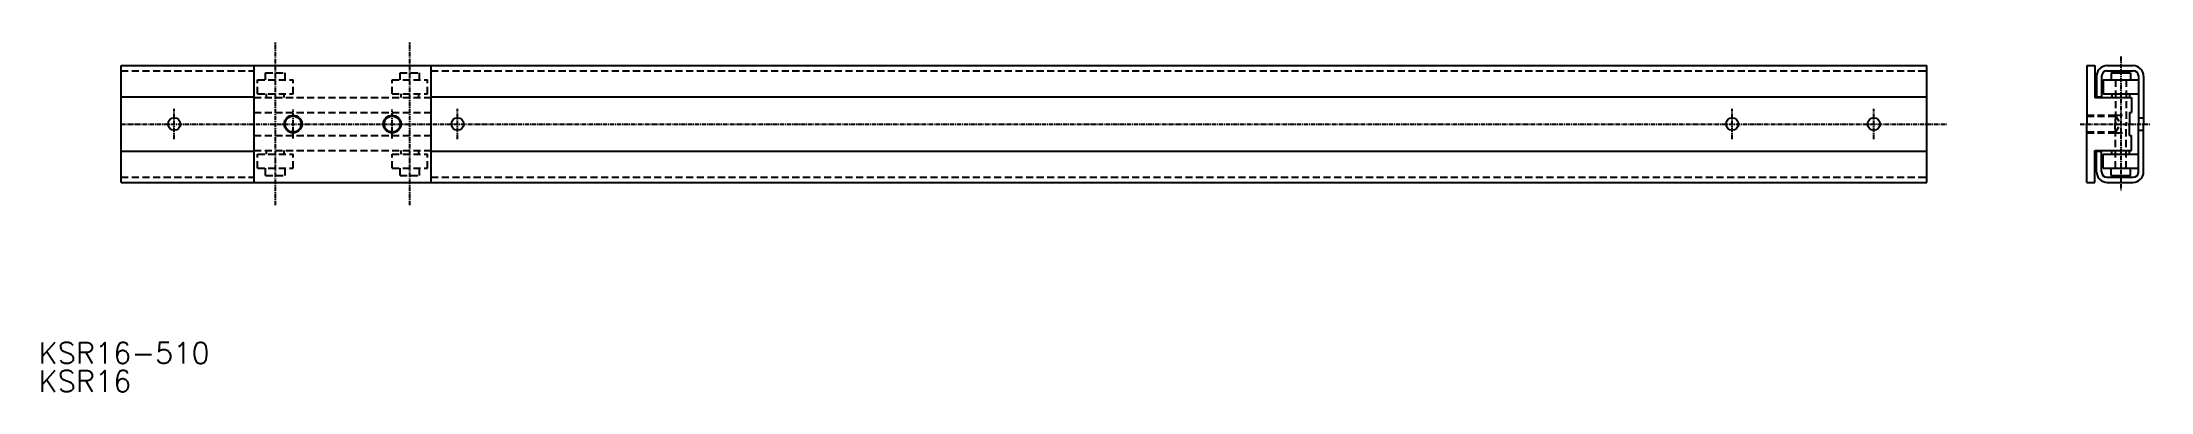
# Model space of a CAD drawing. Extents: x -294 to 302, y 120 to 219.
import ezdxf

# ---------------------------------------------------------------- set-up
doc = ezdxf.new("R2010")
doc.units = 0
doc.linetypes.add('CENTER', pattern=[2, 1.25, -0.25, 0.25, -0.25])
doc.linetypes.add('DASHED', pattern=[3, 2, -1])
doc.layers.get('0').update_dxf_attribs({"linetype": 'CONTINUOUS'})
doc.layers.add('CENTER', color=1, linetype='CENTER')
doc.styles.get("Standard").update_dxf_attribs({"font": 'txt.shx', "bigfont": 'extfont.shx'})

msp = doc.modelspace()

# ---------------------------------------------------------------- linework, layer by layer
at = {"color": 7, "linetype": 'CONTINUOUS'}
for p, q in [((-271.44, 179.51), (-271.44, 212.51)), ((-271.44, 212.51), (238.56, 212.51)), ((-233.89, 179.51), (-233.89, 212.51)), ((-183.89, 179.51), (-183.89, 212.51)), ((238.56, 179.51), (238.56, 212.51)), ((283.75, 212.51), (283.75, 196.01)), ((283.75, 212.51), (285.95, 212.51)), ((285.95, 212.51), (285.95, 203.51)), ((286.45, 209.51), (286.45, 203.71)), ((287.9, 209.56), (287.9, 203.71)), ((288.3, 208.51), (298.3, 208.51)), ((288.3, 208.51), (288.3, 204.51)), ((289.4, 211.06), (296.81, 211.06)), ((289.45, 212.51), (296.75, 212.51)), ((290.55, 210.51), (296.05, 210.51)), ((290.55, 210.51), (290.55, 208.51)), ((296.05, 210.51), (296.05, 208.51)), ((298.3, 209.71), (298.3, 196.01)), ((299.75, 209.51), (299.75, 196.01)), ((-271.44, 203.71), (-233.89, 203.71)), ((-183.89, 203.71), (238.56, 203.71)), ((285.95, 203.51), (296.3, 203.51)), ((286.45, 203.71), (287.9, 203.71)), ((286.45, 203.51), (287.9, 203.51)), ((288.3, 204.51), (298.3, 204.51)), ((290.8, 204.51), (290.8, 203.51)), ((295.8, 204.51), (295.8, 203.51)), ((296.3, 203.51), (296.3, 199.26)), ((295.8, 199.26), (295.8, 196.01)), ((295.8, 199.26), (296.3, 199.26)), ((283.75, 179.51), (283.75, 196.01)), ((295.8, 192.76), (295.8, 196.01)), ((295.8, 192.76), (296.3, 192.76)), ((296.3, 188.51), (296.3, 192.76)), ((298.3, 182.31), (298.3, 196.01)), ((298.3, 182.31), (298.3, 196.01)), ((299.75, 182.51), (299.75, 196.01)), ((-271.44, 188.31), (-233.89, 188.31)), ((-183.89, 188.31), (238.56, 188.31)), ((285.95, 188.51), (296.3, 188.51)), ((285.95, 179.51), (285.95, 188.51)), ((286.45, 188.51), (287.9, 188.51)), ((286.45, 182.51), (286.45, 188.31)), ((286.45, 188.31), (287.9, 188.31)), ((287.9, 182.46), (287.9, 188.31)), ((288.3, 187.51), (298.3, 187.51)), ((288.3, 183.51), (288.3, 187.51)), ((290.8, 187.51), (290.8, 188.51)), ((295.8, 187.51), (295.8, 188.51)), ((-271.44, 179.51), (238.56, 179.51)), ((283.75, 179.51), (285.95, 179.51)), ((288.3, 183.51), (298.3, 183.51)), ((289.4, 180.96), (296.81, 180.96)), ((289.45, 179.51), (296.75, 179.51)), ((290.55, 181.51), (290.55, 183.51)), ((290.55, 181.51), (296.05, 181.51)), ((296.05, 181.51), (296.05, 183.51))]:
    msp.add_line(p, q, dxfattribs=at)
at = {"color": 3, "linetype": 'DASHED'}
for p, q in [((-271.44, 211.06), (-233.89, 211.06)), ((-232.89, 208.51), (-222.89, 208.51)), ((-232.89, 204.51), (-232.89, 208.51)), ((-230.64, 210.51), (-225.14, 210.51)), ((-230.64, 208.51), (-230.64, 210.51)), ((-225.14, 208.51), (-225.14, 210.51)), ((-222.89, 204.51), (-222.89, 208.51)), ((-194.89, 208.51), (-184.89, 208.51)), ((-194.89, 204.51), (-194.89, 208.51)), ((-192.64, 210.51), (-187.14, 210.51)), ((-192.64, 208.51), (-192.64, 210.51)), ((-187.14, 208.51), (-187.14, 210.51)), ((-184.89, 204.51), (-184.89, 208.51)), ((-183.89, 211.06), (238.56, 211.06)), ((291.8, 208.51), (291.8, 196.01)), ((294.8, 208.51), (294.8, 196.01)), ((-233.89, 203.51), (-183.89, 203.51)), ((-232.89, 204.51), (-222.89, 204.51)), ((-230.39, 203.51), (-230.39, 204.51)), ((-225.39, 203.51), (-225.39, 204.51)), ((-194.89, 204.51), (-184.89, 204.51)), ((-192.39, 203.51), (-192.39, 204.51)), ((-187.39, 203.51), (-187.39, 204.51)), ((-233.89, 199.26), (-183.89, 199.26)), ((283.75, 198.51), (291.75, 198.51)), ((283.75, 198.26), (291.75, 198.26)), ((291.75, 198.51), (293.25, 196.01)), ((291.75, 197.51), (291.75, 196.01)), ((291.8, 198.51), (294.8, 198.51)), ((298.3, 197.76), (299.75, 197.76)), ((-233.89, 192.76), (-183.89, 192.76)), ((283.75, 193.76), (291.75, 193.76)), ((283.75, 193.51), (291.75, 193.51)), ((291.75, 193.51), (293.25, 196.01)), ((291.75, 194.51), (291.75, 196.01)), ((291.8, 183.51), (291.8, 196.01)), ((291.8, 193.51), (294.8, 193.51)), ((294.8, 183.51), (294.8, 196.01)), ((298.3, 194.26), (299.75, 194.26)), ((-233.89, 188.51), (-183.89, 188.51)), ((-232.89, 183.51), (-232.89, 187.51)), ((-232.89, 187.51), (-222.89, 187.51)), ((-230.39, 187.51), (-230.39, 188.51)), ((-225.39, 187.51), (-225.39, 188.51)), ((-222.89, 183.51), (-222.89, 187.51)), ((-194.89, 187.51), (-184.89, 187.51)), ((-194.89, 183.51), (-194.89, 187.51)), ((-192.39, 187.51), (-192.39, 188.51)), ((-187.39, 187.51), (-187.39, 188.51)), ((-184.89, 183.51), (-184.89, 187.51)), ((-271.44, 180.96), (-233.89, 180.96)), ((-232.89, 183.51), (-222.89, 183.51)), ((-230.64, 181.51), (-230.64, 183.51)), ((-230.64, 181.51), (-225.14, 181.51)), ((-225.14, 181.51), (-225.14, 183.51)), ((-194.89, 183.51), (-184.89, 183.51)), ((-192.64, 181.51), (-192.64, 183.51)), ((-192.64, 181.51), (-187.14, 181.51)), ((-187.14, 181.51), (-187.14, 183.51)), ((-183.89, 180.96), (238.56, 180.96))]:
    msp.add_line(p, q, dxfattribs=at)
at = {"color": 7, "linetype": 'CONTINUOUS'}
for centre, radius in [((-256.44, 196.01), 1.75), ((-222.89, 196.01), 2.5), ((-222.89, 196.01), 2.25), ((-194.89, 196.01), 2.5), ((-194.89, 196.01), 2.25), ((-176.44, 196.01), 1.75), ((183.56, 196.01), 1.75), ((223.56, 196.01), 1.75)]:
    msp.add_circle(centre, radius, dxfattribs=at)
for centre, radius, start, end in [((289.45, 209.51), 3, 90, 180), ((289.4, 209.56), 1.5, 90, 180), ((296.75, 209.51), 3, 0, 90), ((296.8, 209.56), 1.5, 5.73845, 90.28713), ((289.45, 182.51), 3, 180, 270), ((289.4, 182.46), 1.5, 180, 270), ((296.75, 182.51), 3, 270, 0), ((296.8, 182.46), 1.5, 269.71287, 354.26155)]:
    msp.add_arc(centre, radius, start, end, dxfattribs=at)
at = {"layer": 'CENTER', "color": 1, "linetype": 'CENTER'}
for p, q in [((-227.89, 173.09), (-227.89, 219.14)), ((-189.89, 173.09), (-189.89, 219.14)), ((293.3, 215.05), (293.3, 177.01)), ((-256.44, 191.76), (-256.44, 200.27)), ((-222.89, 191.96), (-222.89, 200.07)), ((-194.89, 191.96), (-194.89, 200.07)), ((-176.44, 191.76), (-176.44, 200.27)), ((183.56, 191.76), (183.56, 200.27)), ((223.56, 191.76), (223.56, 200.27)), ((-271.44, 196.01), (244.14, 196.01)), ((281.8, 196.01), (301.79, 196.01))]:
    msp.add_line(p, q, dxfattribs=at)

# ---------------------------------------------------------------- texts
at = {"color": 7, "linetype": 'CONTINUOUS'}
for s, p in [('KSR16-510', (-294.78, 128.31)), ('KSR16', (-294.78, 120.33))]:
    msp.add_text(s, height=6, dxfattribs=at).set_placement(p)

doc.saveas('drawing.dxf')
